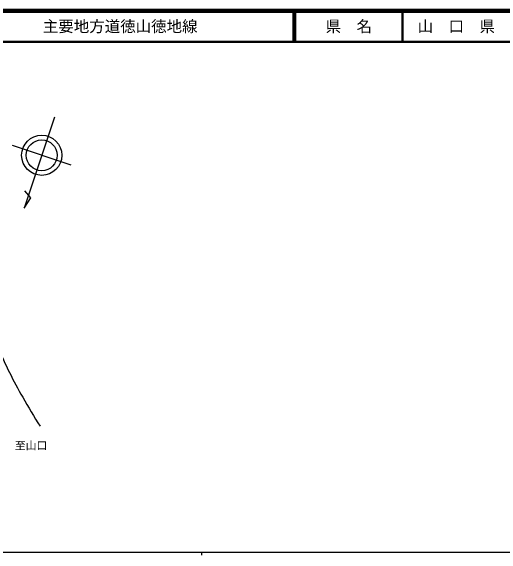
# Model space of a CAD drawing. Units: millimetres, scale not verified. Extents: x 40000 to 680000, y 20000 to 380000.
# Drawn here: x 206405 to 365183, y 204000 to 380000 of the extents above; entities that cross this region are included whole.
import ezdxf
from ezdxf.enums import TextEntityAlignment as Align

# ---------------------------------------------------------------- set-up
doc = ezdxf.new("R2010")
doc.units = ezdxf.units.MM
doc.header["$LTSCALE"] = 1000
for name, color, linetype, lineweight in [('M-BGD', 7, 'Continuous', 25), ('M-TTL', 2, 'Continuous', 140), ('M-TTL-BAND', 7, 'Continuous', 25), ('M-TTL-LINE', 7, 'Continuous', 50)]:
    doc.layers.add(name, color=color, linetype=linetype, lineweight=lineweight)
doc.layers.add('M-BMK-HTXT', color=7, linetype='Continuous')
doc.layers.add('M-TTL-TXT', color=7, linetype='Continuous')
doc.styles.add('ＭＳ ゴシック', font='')
doc.styles.get('ＭＳ ゴシック').set_extended_font_data('MS Gothic')

msp = doc.modelspace()

# ---------------------------------------------------------------- linework, layer by layer
at = {"layer": 'M-BGD'}
for p, q in [((220476, 345631), (210688, 316217)), ((225860, 330139), (206883, 336454)), ((212891, 319556), (210899, 321800)), ((210688, 316217), (212891, 319556))]:
    msp.add_line(p, q, dxfattribs=at)
for radius in [6500, 5000]:
    msp.add_circle((216372, 333296), radius, dxfattribs=at)
for centre, radius, start, end in [((330845, 325129), 139471, 202.71303, 210.14346), ((404370, 364173), 222682, 209.33088, 212.1571)]:
    msp.add_arc(centre, radius, start, end, dxfattribs=at)
at = {"layer": 'M-TTL'}
msp.add_line((680000, 380000), (40000, 380000), dxfattribs=at)
at = {"layer": 'M-TTL-BAND'}
for p, q in [((40000, 205000), (579000, 205000)), ((268000, 205000), (268000, 204000))]:
    msp.add_line(p, q, dxfattribs=at)
at = {"layer": 'M-TTL-LINE'}
for p, q in [((297750, 380000), (297750, 370000)), ((298250, 380000), (298250, 370000)), ((333000, 380000), (333000, 370000)), ((40000, 370000), (680000, 370000))]:
    msp.add_line(p, q, dxfattribs=at)

# ---------------------------------------------------------------- texts
at = {"layer": 'M-BMK-HTXT', "style": 'ＭＳ ゴシック'}
msp.add_text('至山口', height=2566, dxfattribs=at).set_placement((212935, 237377), align=Align.BOTTOM_CENTER)
at = {"layer": 'M-TTL-TXT', "style": 'ＭＳ ゴシック'}
msp.add_text('主要地方道徳山徳地線', height=3666, dxfattribs=at).set_placement((216734, 375000), align=Align.MIDDLE_LEFT)
for s, p in [('県\u3000名', (315625, 375000)), ('山\u3000口\u3000県', (350375, 375000))]:
    msp.add_text(s, height=3666, dxfattribs=at).set_placement(p, align=Align.MIDDLE_CENTER)

doc.saveas('drawing.dxf')
